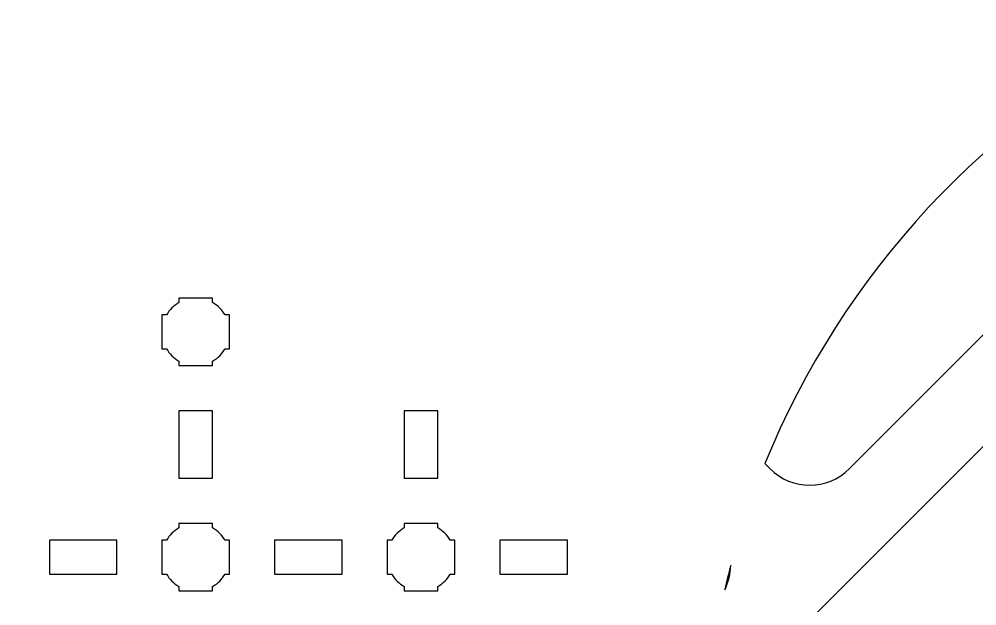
# Model space of a CAD drawing. Extents: x -592 to 382, y -405 to 108.
# Drawn here: x -390.7 to -305.6, y -132.8 to -80.7 of the extents above; entities that cross this region are included whole.
import ezdxf

# ---------------------------------------------------------------- set-up
doc = ezdxf.new("R2010")
doc.units = 0
doc.header["$MEASUREMENT"] = 0
doc.layers.add('LAYER_1', color=7, linetype='CONTINUOUS')

msp = doc.modelspace()

# ---------------------------------------------------------------- linework, layer by layer
at = {"layer": 'LAYER_1'}
msp.add_ellipse((-375, -148.5), major_axis=(0, 216.5), ratio=1, dxfattribs=at)
for points, knots in [([(-324.4638, -120.1875), (-317.5552, -103.2631), (-304.6436, -89.4255), (-288.3726, -81.3245), (-288.3726, -81.3245), (-288.3726, -81.3245), (-286.5351, -83.162), (-286.5351, -83.162), (-286.5351, -83.162), (-284.5767, -85.1204), (-284.5767, -88.2735), (-286.5364, -90.2332), (-286.5364, -90.2332), (-286.5364, -90.2332), (-316.9411, -120.6379), (-316.9411, -120.6379), (-316.9411, -120.6379), (-318.8998, -122.5966), (-322.0538, -122.5975), (-324.0122, -120.6391), (-324.0122, -120.6391), (-324.0122, -120.6391), (-324.4638, -120.1875), (-324.4638, -120.1875)], [0, 0, 0, 0, 0.1666667, 0.1666667, 0.1666667, 0.1666667, 0.3333333, 0.3333333, 0.3333333, 0.3333333, 0.5, 0.5, 0.5, 0.5, 0.6666667, 0.6666667, 0.6666667, 0.6666667, 0.8333333, 0.8333333, 0.8333333, 0.8333333, 1, 1, 1, 1]), ([(-378.0001, -106.9991), (-378.0001, -106.9991), (-377.5981, -106.9991), (-377.5981, -106.9991), (-377.5981, -106.9991), (-377.3348, -106.5439), (-376.9552, -106.1646), (-376.5001, -105.9013), (-376.5001, -105.9013), (-376.5001, -105.9013), (-376.5001, -105.4991), (-376.5001, -105.4991), (-376.5001, -105.4991), (-376.5001, -105.4991), (-373.5001, -105.4991), (-373.5001, -105.4991), (-373.5001, -105.4991), (-373.5001, -105.4991), (-373.5001, -105.901), (-373.5001, -105.901), (-373.5001, -105.901), (-373.0448, -106.1643), (-372.6649, -106.5438), (-372.4013, -106.9991), (-372.4013, -106.9991), (-372.4013, -106.9991), (-372.0001, -106.9991), (-372.0001, -106.9991), (-372.0001, -106.9991), (-372.0001, -106.9991), (-372.0001, -108.4533), (-372.0001, -108.4533), (-372.0001, -108.4533), (-372.0001, -108.4533), (-371.9995, -108.4998), (-371.9995, -108.4998), (-371.9995, -108.4998), (-371.9995, -108.4998), (-372.0001, -108.5462), (-372.0001, -108.5462), (-372.0001, -108.5462), (-372.0001, -108.5462), (-372.0001, -109.9991), (-372.0001, -109.9991), (-372.0001, -109.9991), (-372.0001, -109.9991), (-372.4008, -109.9991), (-372.4008, -109.9991), (-372.4008, -109.9991), (-372.6643, -110.4548), (-373.0443, -110.8349), (-373.5001, -111.0985), (-373.5001, -111.0985), (-373.5001, -111.0985), (-373.5001, -111.4991), (-373.5001, -111.4991), (-373.5001, -111.4991), (-373.5001, -111.4991), (-374.9329, -111.4991), (-374.9329, -111.4991), (-374.9329, -111.4991), (-374.9329, -111.4991), (-374.9996, -111.4999), (-374.9996, -111.4999), (-374.9996, -111.4999), (-374.9996, -111.4999), (-375.0664, -111.4991), (-375.0664, -111.4991), (-375.0664, -111.4991), (-375.0664, -111.4991), (-376.5001, -111.4991), (-376.5001, -111.4991), (-376.5001, -111.4991), (-376.5001, -111.4991), (-376.5001, -111.0981), (-376.5001, -111.0981), (-376.5001, -111.0981), (-376.9555, -110.8345), (-377.3353, -110.4546), (-377.5986, -109.9991), (-377.5986, -109.9991), (-377.5986, -109.9991), (-378.0001, -109.9991), (-378.0001, -109.9991), (-378.0001, -109.9991), (-378.0001, -109.9991), (-378.0001, -106.9991), (-378.0001, -106.9991)], [0, 0, 0, 0, 0.0454545, 0.0454545, 0.0454545, 0.0454545, 0.0909091, 0.0909091, 0.0909091, 0.0909091, 0.1363636, 0.1363636, 0.1363636, 0.1363636, 0.1818182, 0.1818182, 0.1818182, 0.1818182, 0.2272727, 0.2272727, 0.2272727, 0.2272727, 0.2727273, 0.2727273, 0.2727273, 0.2727273, 0.3181818, 0.3181818, 0.3181818, 0.3181818, 0.3636364, 0.3636364, 0.3636364, 0.3636364, 0.4090909, 0.4090909, 0.4090909, 0.4090909, 0.4545455, 0.4545455, 0.4545455, 0.4545455, 0.5, 0.5, 0.5, 0.5, 0.5454545, 0.5454545, 0.5454545, 0.5454545, 0.5909091, 0.5909091, 0.5909091, 0.5909091, 0.6363636, 0.6363636, 0.6363636, 0.6363636, 0.6818182, 0.6818182, 0.6818182, 0.6818182, 0.7272727, 0.7272727, 0.7272727, 0.7272727, 0.7727273, 0.7727273, 0.7727273, 0.7727273, 0.8181818, 0.8181818, 0.8181818, 0.8181818, 0.8636364, 0.8636364, 0.8636364, 0.8636364, 0.9090909, 0.9090909, 0.9090909, 0.9090909, 0.9545455, 0.9545455, 0.9545455, 0.9545455, 1, 1, 1, 1]), ([(-329.5104, -157.061), (-329.8299, -154.251), (-329.9999, -151.3958), (-329.9999, -148.5005), (-329.9999, -148.5005), (-329.9999, -146.7929), (-329.9373, -145.1001), (-329.8249, -143.4209), (-329.8249, -143.4209), (-329.8249, -143.4209), (-302.8, -116.396), (-302.8, -116.396), (-302.8, -116.396), (-300.8403, -114.4363), (-297.6863, -114.4373), (-295.7276, -116.3959), (-295.7276, -116.3959), (-295.7276, -116.3959), (-293.6062, -118.5173), (-293.6062, -118.5173), (-293.6062, -118.5173), (-291.6478, -120.4757), (-291.6478, -123.6289), (-293.6075, -125.5885), (-293.6075, -125.5885), (-293.6075, -125.5885), (-324.0121, -155.9932), (-324.0121, -155.9932), (-324.0121, -155.9932), (-325.5037, -157.4848), (-327.6884, -157.8407), (-329.5104, -157.061)], [0, 0, 0, 0, 0.125, 0.125, 0.125, 0.125, 0.25, 0.25, 0.25, 0.25, 0.375, 0.375, 0.375, 0.375, 0.5, 0.5, 0.5, 0.5, 0.625, 0.625, 0.625, 0.625, 0.75, 0.75, 0.75, 0.75, 0.875, 0.875, 0.875, 0.875, 1, 1, 1, 1]), ([(-376.5005, -115.4996), (-376.5005, -115.4996), (-373.5005, -115.4996), (-373.5005, -115.4996), (-373.5005, -115.4996), (-373.5005, -115.4996), (-373.5005, -121.4996), (-373.5005, -121.4996), (-373.5005, -121.4996), (-373.5005, -121.4996), (-376.5005, -121.4996), (-376.5005, -121.4996), (-376.5005, -121.4996), (-376.5005, -121.4996), (-376.5005, -115.4996), (-376.5005, -115.4996)], [0, 0, 0, 0, 0.25, 0.25, 0.25, 0.25, 0.5, 0.5, 0.5, 0.5, 0.75, 0.75, 0.75, 0.75, 1, 1, 1, 1]), ([(-356.4995, -115.4996), (-356.4995, -115.4996), (-353.4994, -115.4996), (-353.4994, -115.4996), (-353.4994, -115.4996), (-353.4994, -115.4996), (-353.4994, -121.4996), (-353.4994, -121.4996), (-353.4994, -121.4996), (-353.4994, -121.4996), (-356.4995, -121.4996), (-356.4995, -121.4996), (-356.4995, -121.4996), (-356.4995, -121.4996), (-356.4995, -115.4996), (-356.4995, -115.4996)], [0, 0, 0, 0, 0.25, 0.25, 0.25, 0.25, 0.5, 0.5, 0.5, 0.5, 0.75, 0.75, 0.75, 0.75, 1, 1, 1, 1]), ([(-378.0001, -126.9991), (-378.0001, -126.9991), (-377.5981, -126.9991), (-377.5981, -126.9991), (-377.5981, -126.9991), (-377.3348, -126.5439), (-376.9552, -126.1646), (-376.5001, -125.9013), (-376.5001, -125.9013), (-376.5001, -125.9013), (-376.5001, -125.4991), (-376.5001, -125.4991), (-376.5001, -125.4991), (-376.5001, -125.4991), (-373.5001, -125.4991), (-373.5001, -125.4991), (-373.5001, -125.4991), (-373.5001, -125.4991), (-373.5001, -125.901), (-373.5001, -125.901), (-373.5001, -125.901), (-373.0448, -126.1643), (-372.6649, -126.5438), (-372.4013, -126.9991), (-372.4013, -126.9991), (-372.4013, -126.9991), (-372.0001, -126.9991), (-372.0001, -126.9991), (-372.0001, -126.9991), (-372.0001, -126.9991), (-372.0001, -128.4533), (-372.0001, -128.4533), (-372.0001, -128.4533), (-372.0001, -128.4533), (-371.9995, -128.4998), (-371.9995, -128.4998), (-371.9995, -128.4998), (-371.9995, -128.4998), (-372.0001, -128.5462), (-372.0001, -128.5462), (-372.0001, -128.5462), (-372.0001, -128.5462), (-372.0001, -129.9991), (-372.0001, -129.9991), (-372.0001, -129.9991), (-372.0001, -129.9991), (-372.4008, -129.9991), (-372.4008, -129.9991), (-372.4008, -129.9991), (-372.6643, -130.4548), (-373.0443, -130.8349), (-373.5001, -131.0985), (-373.5001, -131.0985), (-373.5001, -131.0985), (-373.5001, -131.4991), (-373.5001, -131.4991), (-373.5001, -131.4991), (-373.5001, -131.4991), (-374.9329, -131.4991), (-374.9329, -131.4991), (-374.9329, -131.4991), (-374.9329, -131.4991), (-374.9996, -131.4999), (-374.9996, -131.4999), (-374.9996, -131.4999), (-374.9996, -131.4999), (-375.0664, -131.4991), (-375.0664, -131.4991), (-375.0664, -131.4991), (-375.0664, -131.4991), (-376.5001, -131.4991), (-376.5001, -131.4991), (-376.5001, -131.4991), (-376.5001, -131.4991), (-376.5001, -131.0981), (-376.5001, -131.0981), (-376.5001, -131.0981), (-376.9555, -130.8345), (-377.3353, -130.4546), (-377.5986, -129.9991), (-377.5986, -129.9991), (-377.5986, -129.9991), (-378.0001, -129.9991), (-378.0001, -129.9991), (-378.0001, -129.9991), (-378.0001, -129.9991), (-378.0001, -126.9991), (-378.0001, -126.9991)], [0, 0, 0, 0, 0.0454545, 0.0454545, 0.0454545, 0.0454545, 0.0909091, 0.0909091, 0.0909091, 0.0909091, 0.1363636, 0.1363636, 0.1363636, 0.1363636, 0.1818182, 0.1818182, 0.1818182, 0.1818182, 0.2272727, 0.2272727, 0.2272727, 0.2272727, 0.2727273, 0.2727273, 0.2727273, 0.2727273, 0.3181818, 0.3181818, 0.3181818, 0.3181818, 0.3636364, 0.3636364, 0.3636364, 0.3636364, 0.4090909, 0.4090909, 0.4090909, 0.4090909, 0.4545455, 0.4545455, 0.4545455, 0.4545455, 0.5, 0.5, 0.5, 0.5, 0.5454545, 0.5454545, 0.5454545, 0.5454545, 0.5909091, 0.5909091, 0.5909091, 0.5909091, 0.6363636, 0.6363636, 0.6363636, 0.6363636, 0.6818182, 0.6818182, 0.6818182, 0.6818182, 0.7272727, 0.7272727, 0.7272727, 0.7272727, 0.7727273, 0.7727273, 0.7727273, 0.7727273, 0.8181818, 0.8181818, 0.8181818, 0.8181818, 0.8636364, 0.8636364, 0.8636364, 0.8636364, 0.9090909, 0.9090909, 0.9090909, 0.9090909, 0.9545455, 0.9545455, 0.9545455, 0.9545455, 1, 1, 1, 1]), ([(-358.0001, -126.9991), (-358.0001, -126.9991), (-357.5981, -126.9991), (-357.5981, -126.9991), (-357.5981, -126.9991), (-357.3348, -126.5439), (-356.9552, -126.1646), (-356.5001, -125.9013), (-356.5001, -125.9013), (-356.5001, -125.9013), (-356.5001, -125.4991), (-356.5001, -125.4991), (-356.5001, -125.4991), (-356.5001, -125.4991), (-353.5001, -125.4991), (-353.5001, -125.4991), (-353.5001, -125.4991), (-353.5001, -125.4991), (-353.5001, -125.901), (-353.5001, -125.901), (-353.5001, -125.901), (-353.0448, -126.1643), (-352.6649, -126.5438), (-352.4013, -126.9991), (-352.4013, -126.9991), (-352.4013, -126.9991), (-352.0001, -126.9991), (-352.0001, -126.9991), (-352.0001, -126.9991), (-352.0001, -126.9991), (-352.0001, -128.4533), (-352.0001, -128.4533), (-352.0001, -128.4533), (-352.0001, -128.4533), (-351.9995, -128.4998), (-351.9995, -128.4998), (-351.9995, -128.4998), (-351.9995, -128.4998), (-352.0001, -128.5462), (-352.0001, -128.5462), (-352.0001, -128.5462), (-352.0001, -128.5462), (-352.0001, -129.9991), (-352.0001, -129.9991), (-352.0001, -129.9991), (-352.0001, -129.9991), (-352.4008, -129.9991), (-352.4008, -129.9991), (-352.4008, -129.9991), (-352.6643, -130.4548), (-353.0443, -130.8349), (-353.5001, -131.0985), (-353.5001, -131.0985), (-353.5001, -131.0985), (-353.5001, -131.4991), (-353.5001, -131.4991), (-353.5001, -131.4991), (-353.5001, -131.4991), (-354.9329, -131.4991), (-354.9329, -131.4991), (-354.9329, -131.4991), (-354.9329, -131.4991), (-354.9996, -131.4999), (-354.9996, -131.4999), (-354.9996, -131.4999), (-354.9996, -131.4999), (-355.0664, -131.4991), (-355.0664, -131.4991), (-355.0664, -131.4991), (-355.0664, -131.4991), (-356.5001, -131.4991), (-356.5001, -131.4991), (-356.5001, -131.4991), (-356.5001, -131.4991), (-356.5001, -131.0981), (-356.5001, -131.0981), (-356.5001, -131.0981), (-356.9555, -130.8345), (-357.3353, -130.4546), (-357.5986, -129.9991), (-357.5986, -129.9991), (-357.5986, -129.9991), (-358.0001, -129.9991), (-358.0001, -129.9991), (-358.0001, -129.9991), (-358.0001, -129.9991), (-358.0001, -126.9991), (-358.0001, -126.9991)], [0, 0, 0, 0, 0.0454545, 0.0454545, 0.0454545, 0.0454545, 0.0909091, 0.0909091, 0.0909091, 0.0909091, 0.1363636, 0.1363636, 0.1363636, 0.1363636, 0.1818182, 0.1818182, 0.1818182, 0.1818182, 0.2272727, 0.2272727, 0.2272727, 0.2272727, 0.2727273, 0.2727273, 0.2727273, 0.2727273, 0.3181818, 0.3181818, 0.3181818, 0.3181818, 0.3636364, 0.3636364, 0.3636364, 0.3636364, 0.4090909, 0.4090909, 0.4090909, 0.4090909, 0.4545455, 0.4545455, 0.4545455, 0.4545455, 0.5, 0.5, 0.5, 0.5, 0.5454545, 0.5454545, 0.5454545, 0.5454545, 0.5909091, 0.5909091, 0.5909091, 0.5909091, 0.6363636, 0.6363636, 0.6363636, 0.6363636, 0.6818182, 0.6818182, 0.6818182, 0.6818182, 0.7272727, 0.7272727, 0.7272727, 0.7272727, 0.7727273, 0.7727273, 0.7727273, 0.7727273, 0.8181818, 0.8181818, 0.8181818, 0.8181818, 0.8636364, 0.8636364, 0.8636364, 0.8636364, 0.9090909, 0.9090909, 0.9090909, 0.9090909, 0.9545455, 0.9545455, 0.9545455, 0.9545455, 1, 1, 1, 1]), ([(-388, -126.9994), (-388, -126.9994), (-381.9999, -126.9994), (-381.9999, -126.9994), (-381.9999, -126.9994), (-381.9999, -126.9994), (-381.9999, -129.9994), (-381.9999, -129.9994), (-381.9999, -129.9994), (-381.9999, -129.9994), (-388, -129.9994), (-388, -129.9994), (-388, -129.9994), (-388, -129.9994), (-388, -126.9994), (-388, -126.9994)], [0, 0, 0, 0, 0.25, 0.25, 0.25, 0.25, 0.5, 0.5, 0.5, 0.5, 0.75, 0.75, 0.75, 0.75, 1, 1, 1, 1]), ([(-367.9993, -126.9994), (-367.9993, -126.9994), (-361.9993, -126.9994), (-361.9993, -126.9994), (-361.9993, -126.9994), (-361.9993, -126.9994), (-361.9993, -129.9994), (-361.9993, -129.9994), (-361.9993, -129.9994), (-361.9993, -129.9994), (-367.9993, -129.9994), (-367.9993, -129.9994), (-367.9993, -129.9994), (-367.9993, -129.9994), (-367.9993, -126.9994), (-367.9993, -126.9994)], [0, 0, 0, 0, 0.25, 0.25, 0.25, 0.25, 0.5, 0.5, 0.5, 0.5, 0.75, 0.75, 0.75, 0.75, 1, 1, 1, 1]), ([(-347.9996, -126.9994), (-347.9996, -126.9994), (-341.9996, -126.9994), (-341.9996, -126.9994), (-341.9996, -126.9994), (-341.9996, -126.9994), (-341.9996, -129.9994), (-341.9996, -129.9994), (-341.9996, -129.9994), (-341.9996, -129.9994), (-347.9996, -129.9994), (-347.9996, -129.9994), (-347.9996, -129.9994), (-347.9996, -129.9994), (-347.9996, -126.9994), (-347.9996, -126.9994)], [0, 0, 0, 0, 0.25, 0.25, 0.25, 0.25, 0.5, 0.5, 0.5, 0.5, 0.75, 0.75, 0.75, 0.75, 1, 1, 1, 1]), ([(-328.0349, -131.3842), (-327.8658, -130.6605), (-327.6839, -129.9417), (-327.4941, -129.2262), (-327.4941, -129.2262), (-327.5094, -129.9676), (-327.6899, -130.7063), (-328.0349, -131.3842)], [0, 0, 0, 0, 0.5, 0.5, 0.5, 0.5, 1, 1, 1, 1])]:
    msp.add_open_spline(points, degree=3, knots=knots, dxfattribs=at)

doc.saveas('drawing.dxf')
